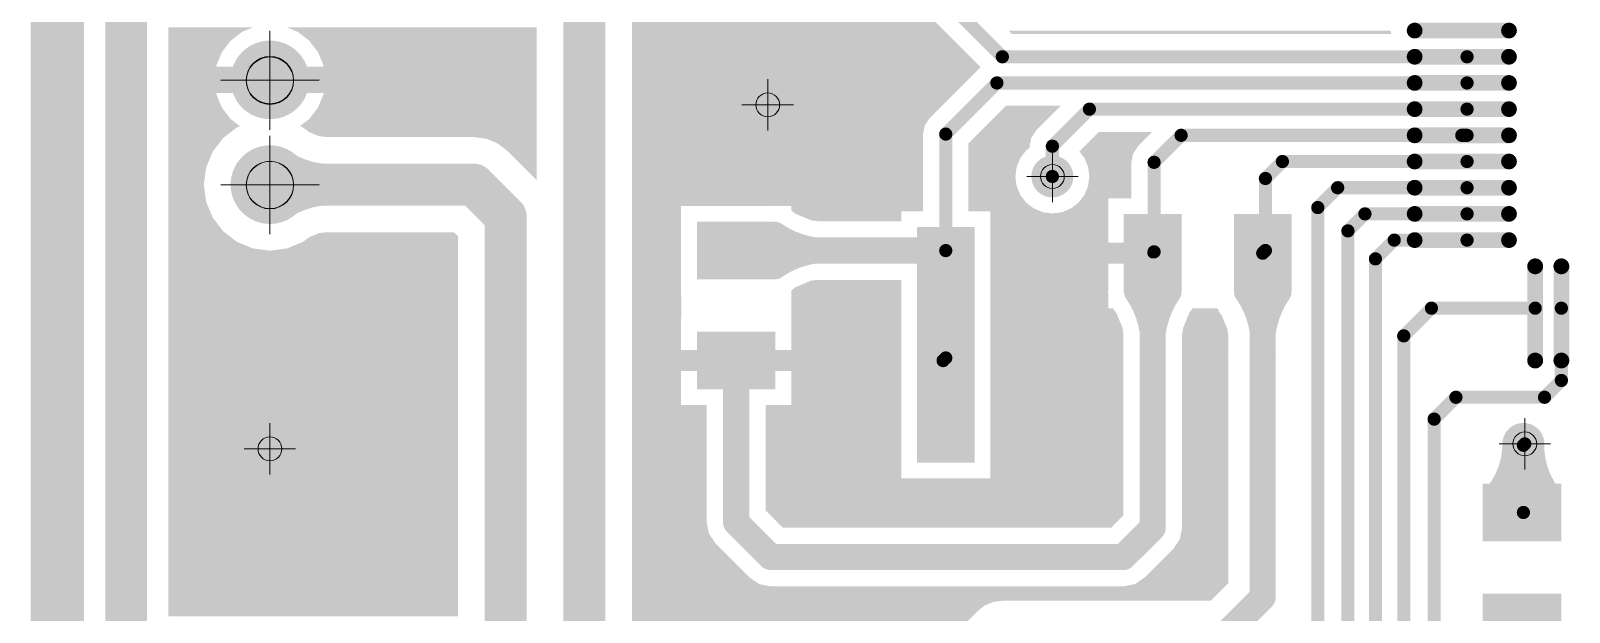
# Model space of a CAD drawing. Header units: inches. Extents: x -14 to 5184, y -66 to 1689.
# Drawn here: x 2008.5 to 2067.1, y 695.8 to 718 of the extents above; entities that cross this region are included whole.
import ezdxf

# ---------------------------------------------------------------- set-up
doc = ezdxf.new("R2010")
doc.units = ezdxf.units.IN
doc.header["$MEASUREMENT"] = 0
doc.layers.add('DRILL', color=7, linetype='Continuous', true_color=0xffffff)
doc.layers.add('Drill Gost', color=7, linetype='Continuous')
doc.layers.add('Poligon', color=7, linetype='Continuous')

# ---------------------------------------------------------------- blocks, each defined once
blk = doc.blocks.new('ROUND_4')
at = {"const_width": 0.015748}
blk.add_lwpolyline([(-0.007874, 0, 1), (0.007874, 0, 1)], format="xyb", close=True, dxfattribs=at)
blk = doc.blocks.new('ROUND_23')
at = {"const_width": 0.0295}
blk.add_lwpolyline([(-0.0148, 0, 1), (0.0148, 0, 1)], format="xyb", close=True, dxfattribs=at)
blk = doc.blocks.new('RECTANGLE_22')
blk.add_solid([(0.0217, 0.0886), (0.0217, -0.0886), (-0.0217, 0.0886), (-0.0217, -0.0886)])
blk = doc.blocks.new('RECTANGLE_11')
blk.add_solid([(0.0295, 0.0217), (0.0295, -0.0217), (-0.0295, 0.0217), (-0.0295, -0.0217)])
blk = doc.blocks.new('OBLONG_14')
at = {"const_width": 0.0118}
blk.add_lwpolyline([(0.0354, 0), (-0.0354, 0)], dxfattribs=at)
at = {"const_width": 0.00591}
for points in [[(-0.0384, 0, 1), (-0.0325, 0, 1)], [(0.0325, 0, 1), (0.0384, 0, 1)]]:
    blk.add_lwpolyline(points, format="xyb", close=True, dxfattribs=at)
blk = doc.blocks.new('OBLONG_9')
at = {"const_width": 0.0118}
blk.add_lwpolyline([(0, 0.0354), (0, -0.0354)], dxfattribs=at)
at = {"const_width": 0.00591}
for points in [[(-0.003, 0.0354, 1), (0.003, 0.0354, 1)], [(-0.003, -0.0354, 1), (0.003, -0.0354, 1)]]:
    blk.add_lwpolyline(points, format="xyb", close=True, dxfattribs=at)
blk = doc.blocks.new('RECTANGLE_10')
blk.add_solid([(0.0217, 0.0295), (0.0217, -0.0295), (-0.0217, 0.0295), (-0.0217, -0.0295)])
blk = doc.blocks.new('ROUND_3')
at = {"const_width": 0.007874}
blk.add_lwpolyline([(-0.003937, 0, 1), (0.003937, 0, 1)], format="xyb", close=True, dxfattribs=at)
blk = doc.blocks.new('ROUND_2')
at = {"const_width": 0.00984}
blk.add_lwpolyline([(-0.0049, 0, 1), (0.0049, 0, 1)], format="xyb", close=True, dxfattribs=at)
blk = doc.blocks.new('ROUND_5')
at = {"const_width": 0.00492}
blk.add_lwpolyline([(-0.0025, 0, 1), (0.0025, 0, 1)], format="xyb", close=True, dxfattribs=at)
blk = doc.blocks.new('ROUND_6')
at = {"const_width": 0.00394}
blk.add_lwpolyline([(-0.002, 0, 1), (0.002, 0, 1)], format="xyb", close=True, dxfattribs=at)
blk = doc.blocks.new('ROUND_32')
at = {"const_width": 0.007874}
blk.add_lwpolyline([(-0.003937, 0, 1), (0.003937, 0, 1)], format="xyb", close=True, dxfattribs=at)

msp = doc.modelspace()

# ---------------------------------------------------------------- hatches: boundary and pattern name
at = {"layer": 'Drill Gost', "lineweight": 9, "transparency": 33554457}
h = msp.add_hatch(color=256, dxfattribs=at)
h.dxf.hatch_style = 1
h.paths.add_polyline_path([(2016.6884, 716.0891), (2017.5914, 716.0921), (2017.5914, 716.9849, 0.4118954)])
h = msp.add_hatch(color=256, dxfattribs=at)
h.dxf.hatch_style = 1
h.paths.add_polyline_path([(2016.6885, 716.079), (2017.5914, 716.082), (2017.5914, 716.9748, 0.4118954)])
h.paths.add_polyline_path([(2017.5914, 716.082), (2017.5914, 715.1689, 0.4142136), (2018.4943, 716.0718, 0.0036367), (2018.4942, 716.085)])
h = msp.add_hatch(color=256, dxfattribs=at)
h.dxf.hatch_style = 1
h.paths.add_polyline_path([(2016.6886, 716.0993), (2017.5915, 716.1023), (2017.5915, 716.9951, 0.4118954)])
h = msp.add_hatch(color=256, dxfattribs=at)
h.dxf.hatch_style = 1
h.paths.add_polyline_path([(2017.5914, 712.9918, 0.4118954), (2016.6884, 712.096), (2017.5914, 712.099)])
h = msp.add_hatch(color=256, dxfattribs=at)
h.dxf.hatch_style = 1
h.paths.add_polyline_path([(2016.6885, 712.1061), (2017.5914, 712.1091), (2017.5914, 713.0019, 0.4118954)])
h = msp.add_hatch(color=256, dxfattribs=at)
h.dxf.hatch_style = 1
h.paths.add_polyline_path([(2016.6885, 712.096), (2017.5914, 712.099), (2017.5914, 712.9918, 0.4118954)])
h.paths.add_polyline_path([(2017.5914, 712.099), (2017.5914, 711.1859, 0.4142136), (2018.4943, 712.0888, 0.0036367), (2018.4942, 712.102)])

# ---------------------------------------------------------------- linework, layer by layer
for points, const_width in [([(2029.5707, 686.8693), (2029.5707, 731.025)], 1.5972), ([(2012.1134, 689.1478), (2012.1134, 728.0807)], 1.5972), ([(2043.3446, 719.1385), (2045.501, 716.9822)], 0.4991), ([(2045.501, 716.9822), (2063.2104, 716.9822)], 0.4991), ([(2043.3446, 714.0349), (2045.2936, 715.9839)], 0.4991), ([(2045.2936, 715.9839), (2063.2104, 715.9839)], 0.4991), ([(2047.4071, 713.5729), (2048.8198, 714.9856)], 0.4991), ([(2048.8198, 714.9856), (2063.2104, 714.9856)], 0.4991), ([(2043.3446, 709.594), (2043.3446, 714.0349)], 0.4991), ([(2051.2833, 712.9583), (2052.3123, 713.9873)], 0.4991), ([(2052.3123, 713.9873), (2063.0107, 713.9873)], 0.4991), ([(2063.0107, 713.9873), (2063.2104, 713.9873)], 0.4991), ([(2047.4071, 712.4185), (2047.4071, 713.5729)], 0.4991), ([(2017.5913, 712.1083), (2025.3626, 712.1083)], 1.5972), ([(2025.3626, 712.1083), (2026.5758, 710.895)], 1.5972), ([(2051.2833, 709.5471), (2051.2833, 712.9583)], 0.4991), ([(2055.5261, 712.3413), (2056.1738, 712.9891)], 0.4991), ([(2056.1738, 712.9891), (2063.2104, 712.9891)], 0.4991), ([(2055.5261, 709.5972), (2055.5261, 712.3413)], 0.4991), ([(2057.5225, 711.2351), (2058.2782, 711.9908)], 0.4991), ([(2058.2782, 711.9908), (2063.2104, 711.9908)], 0.4991), ([(2026.5758, 682.1599), (2026.5758, 710.895)], 1.5972), ([(2057.5225, 691.8262), (2057.5225, 711.2351)], 0.4991), ([(2058.6705, 710.3444), (2059.3186, 710.9925)], 0.4991), ([(2059.3186, 710.9925), (2063.2104, 710.9925)], 0.4991), ([(2058.6705, 690.1966), (2058.6705, 710.3444)], 0.4991), ([(2035.3582, 709.594), (2043.3446, 709.594)], 0.9983), ([(2051.231, 699.0287), (2051.231, 709.4949)], 0.9983), ([(2055.4238, 696.3831), (2055.4238, 709.4946)], 0.9983), ([(2059.7187, 709.2778), (2060.4351, 709.9942)], 0.4991), ([(2060.4351, 709.9942), (2063.2104, 709.9942)], 0.4991), ([(2043.3446, 705.502), (2043.3446, 709.594)], 0.4991), ([(2051.231, 709.4949), (2051.2833, 709.5471)], 0.3993), ([(2055.4238, 709.4949), (2055.5261, 709.5972)], 0.4991), ([(2059.7187, 683.7571), (2059.7187, 709.2778)], 0.4991), ([(2060.7969, 706.3426), (2061.853, 707.3987)], 0.4991), ([(2061.853, 707.3987), (2065.8059, 707.3987)], 0.4991), ([(2066.8042, 704.6441), (2066.8042, 707.3987)], 0.4991), ([(2060.7969, 682.7866), (2060.7969, 706.3426)], 0.4991), ([(2035.3582, 699.228), (2035.3582, 705.4013)], 0.9983), ([(2043.2439, 705.4013), (2043.3446, 705.502)], 0.4991), ([(2066.1628, 704.0027), (2066.8042, 704.6441)], 0.4991), ([(2061.9546, 703.1713), (2062.7859, 704.0027)], 0.4991), ([(2062.7859, 704.0027), (2066.1628, 704.0027)], 0.4991), ([(2061.9546, 681.9297), (2061.9546, 703.1713)], 0.4991), ([(2065.3576, 702.174), (2065.4089, 702.2253)], 0.4991), ([(2065.3576, 699.6118), (2065.3576, 702.174)], 0.4991), ([(2035.3582, 699.228), (2036.6712, 697.915)], 0.9983), ([(2050.1173, 697.915), (2051.231, 699.0287)], 0.9983), ([(2036.6712, 697.915), (2050.1173, 697.915)], 0.9983), ([(2053.9786, 694.9379), (2055.4238, 696.3831)], 0.9983)]:
    msp.add_lwpolyline(points, dxfattribs=dict(const_width=const_width))
for points, const_width in [([(2017.9674, 713.0147, 0.1579138), (2020.0206, 712.3886)], 0.9983), ([(2020.0206, 711.8279, 0.1579136), (2017.9674, 711.2018)], 0.9983), ([(2036.8644, 710.288, 0.1891555), (2039.3386, 709.6947)], 0.7986), ([(2039.3386, 709.4933, 0.1935998), (2036.8607, 708.904)], 0.7986), ([(2051.1303, 705.5146, 0.1935995), (2050.541, 707.9925)], 0.7986), ([(2051.925, 707.9887, 0.1891554), (2051.3317, 705.5146)], 0.7986), ([(2055.3231, 705.5143, 0.1935998), (2054.7338, 707.9922)], 0.7986), ([(2056.1178, 707.9884, 0.1891555), (2055.5245, 705.5143)], 0.7986), ([(2064.6653, 700.1688, 0.1597108), (2065.357, 702.2253)], 1.5972), ([(2065.357, 702.2253, 0.1639089), (2066.0001, 700.1437)], 1.5972)]:
    msp.add_lwpolyline(points, format="xyb", dxfattribs=dict(const_width=const_width))
for p, q in [((2017.5914, 717.9559), (2017.5914, 714.2081)), ((2017.5914, 717.9458), (2017.5914, 714.1979)), ((2017.5915, 717.9661), (2017.5915, 714.2182)), ((2015.7174, 716.0859), (2019.4652, 716.0983)), ((2015.7175, 716.0758), (2019.4652, 716.0882)), ((2015.7176, 716.0961), (2019.4654, 716.1085)), ((2036.559, 715.1473), (2036.559, 716.1266)), ((2036.559, 715.1473), (2035.5797, 715.1473)), ((2036.559, 715.1473), (2036.559, 714.1681)), ((2036.559, 715.1473), (2037.5382, 715.1473)), ((2017.5914, 713.9729), (2017.5914, 710.225)), ((2017.5914, 713.9628), (2017.5914, 710.2149)), ((2017.5914, 713.9628), (2017.5914, 710.2149)), ((2047.4074, 712.4194), (2047.4074, 713.3986)), ((2047.4074, 712.4194), (2046.4281, 712.4194)), ((2047.4074, 712.4194), (2047.4074, 711.4401)), ((2047.4074, 712.4194), (2048.3866, 712.4194)), ((2015.7174, 712.0928), (2019.4652, 712.1052)), ((2015.7175, 712.1029), (2019.4652, 712.1153)), ((2015.7175, 712.0928), (2019.4652, 712.1052)), ((2017.5914, 702.0366), (2017.5914, 703.0158)), ((2065.4095, 702.226), (2065.4095, 703.2053)), ((2017.5914, 702.0366), (2016.6121, 702.0366)), ((2017.5914, 702.0366), (2017.5914, 701.0573)), ((2017.5914, 702.0366), (2018.5706, 702.0366)), ((2065.4095, 702.226), (2064.4303, 702.226)), ((2065.4095, 702.226), (2065.4095, 701.2468)), ((2065.4095, 702.226), (2066.3888, 702.226))]:
    msp.add_line(p, q, dxfattribs=at)
for centre, radius in [((2017.5914, 716.082), 0.9029), ((2017.5914, 716.0718), 0.9029), ((2017.5915, 716.0921), 0.9029), ((2036.559, 715.1473), 0.4542), ((2017.5914, 712.0888), 0.9029), ((2017.5914, 712.099), 0.9029), ((2017.5914, 712.0888), 0.9029), ((2047.4074, 712.4194), 0.4542), ((2017.5914, 702.0366), 0.4542), ((2065.4095, 702.226), 0.4542)]:
    msp.add_circle(centre, radius, dxfattribs=at)
at = {"layer": 'Poligon', "color": 252}
for points in [[(2008.477, 661.0695), (2008.477, 735.9664), (2010.5024, 661.0695), (2010.5024, 735.9664)], [(2031.3831, 716.5867), (2031.3831, 718.5268), (2044.6729, 716.5867), (2042.7329, 718.5268)], [(2013.7244, 717.9326), (2013.7244, 718.0979), (2016.5341, 717.9326), (2016.9333, 718.0979)], [(2013.7244, 717.5965), (2013.7244, 717.9326), (2016.0962, 717.5965), (2016.5341, 717.9326)], [(2013.7244, 717.1586), (2013.7244, 717.5965), (2015.7601, 717.1586), (2016.0962, 717.5965)], [(2018.6486, 717.9326), (2018.2493, 718.0979), (2027.7583, 717.9326), (2027.7583, 718.0979)], [(2019.0865, 717.5965), (2018.6486, 717.9326), (2027.7583, 717.5965), (2027.7583, 717.9326)], [(2019.4225, 717.1586), (2019.0865, 717.5965), (2027.7583, 717.1586), (2027.7583, 717.5965)], [(2045.8594, 717.8473), (2045.7262, 717.9805), (2060.3243, 717.8473), (2060.2978, 717.9805)], [(2013.7244, 716.6487), (2013.7244, 717.1586), (2015.5489, 716.6487), (2015.7601, 717.1586)], [(2019.6338, 716.6487), (2019.4225, 717.1586), (2027.7583, 716.6487), (2027.7583, 717.1586)], [(2013.7244, 716.6005), (2013.7244, 716.6487), (2015.5426, 716.6005), (2015.5489, 716.6487)], [(2013.7244, 715.6022), (2013.7244, 716.6005), (2027.7583, 715.6022), (2027.7583, 716.6005)], [(2019.6401, 716.6005), (2019.6338, 716.6487), (2027.7583, 716.6005), (2027.7583, 716.6487)], [(2031.3831, 714.6467), (2031.3831, 716.5867), (2042.7329, 714.6467), (2044.6729, 716.5867)], [(2013.7244, 715.5541), (2013.7244, 715.6022), (2015.5489, 715.5541), (2015.5426, 715.6022)], [(2013.7244, 715.0442), (2013.7244, 715.5541), (2015.7601, 715.0442), (2015.5489, 715.5541)], [(2019.4225, 715.0442), (2019.6338, 715.5541), (2027.7583, 715.0442), (2027.7583, 715.5541)], [(2019.6338, 715.5541), (2019.6401, 715.6022), (2027.7583, 715.5541), (2027.7583, 715.6022)], [(2013.7244, 714.6062), (2013.7244, 715.0442), (2016.0962, 714.6062), (2015.7601, 715.0442)], [(2019.0865, 714.6062), (2019.4225, 715.0442), (2027.7583, 714.6062), (2027.7583, 715.0442)], [(2044.7179, 714.1847), (2045.6519, 715.1187), (2046.7953, 714.1847), (2047.7294, 715.1187)], [(2013.7244, 714.3361), (2013.7244, 714.6062), (2016.4482, 714.3361), (2016.0962, 714.6062)], [(2013.7244, 714.2883), (2013.7244, 714.3361), (2016.3327, 714.2883), (2016.4482, 714.3361)], [(2013.7244, 713.8882), (2013.7244, 714.2883), (2015.8114, 713.8882), (2016.3327, 714.2883)], [(2018.7344, 714.3361), (2019.0865, 714.6062), (2027.7583, 714.3361), (2027.7583, 714.6062)], [(2018.8499, 714.2883), (2018.7344, 714.3361), (2027.7583, 714.2883), (2027.7583, 714.3361)], [(2019.0734, 714.1168), (2018.8499, 714.2883), (2027.7583, 714.1168), (2027.7583, 714.2883)], [(2019.4488, 713.9613), (2019.0734, 714.1168), (2027.7583, 713.9613), (2027.7583, 714.1168)], [(2031.3831, 714.366), (2031.3831, 714.6467), (2042.5453, 714.366), (2042.7329, 714.6467)], [(2031.3831, 714.0349), (2031.3831, 714.366), (2042.4795, 714.0349), (2042.5453, 714.366)], [(2044.4372, 713.904), (2044.7179, 714.1847), (2046.6078, 713.904), (2046.7953, 714.1847)], [(2048.6278, 713.5701), (2049.1782, 714.1205), (2050.6715, 713.5701), (2051.2219, 714.1205)], [(2013.7244, 713.3669), (2013.7244, 713.8882), (2015.4113, 713.3669), (2015.8114, 713.8882)], [(2019.7576, 713.9207), (2019.4488, 713.9613), (2027.7583, 713.9207), (2027.7583, 713.9613)], [(2025.8317, 713.8589), (2025.3626, 713.9207), (2027.7583, 713.8589), (2027.7583, 713.9207)], [(2026.2688, 713.6779), (2025.8317, 713.8589), (2027.7583, 713.6779), (2027.7583, 713.8589)], [(2026.6442, 713.3898), (2026.2688, 713.6779), (2027.7583, 713.3898), (2027.7583, 713.6779)], [(2031.3831, 711.3058), (2031.3831, 714.0349), (2042.4795, 711.3058), (2042.4795, 714.0349)], [(2044.2098, 713.6766), (2044.4372, 713.904), (2046.5626, 713.6766), (2046.6078, 713.904)], [(2044.2098, 713.5729), (2044.2098, 713.6766), (2046.5419, 713.5729), (2046.5626, 713.6766)], [(2044.2098, 713.5163), (2044.2098, 713.5729), (2046.5419, 713.5163), (2046.5419, 713.5729)], [(2044.2098, 713.4153), (2044.2098, 713.5163), (2046.4103, 713.4153), (2046.5419, 713.5163)], [(2048.4339, 713.3762), (2048.6278, 713.5701), (2050.542, 713.3762), (2050.6715, 713.5701)], [(2013.7244, 712.7598), (2013.7244, 713.3669), (2015.1599, 712.7598), (2015.4113, 713.3669)], [(2027.7583, 712.2757), (2026.6442, 713.3898), (2027.7583, 712.2757), (2027.7583, 713.3898)], [(2044.2098, 713.1234), (2044.2098, 713.4153), (2046.1863, 713.1234), (2046.4103, 713.4153)], [(2044.2098, 712.7834), (2044.2098, 713.1234), (2046.0455, 712.7834), (2046.1863, 713.1234)], [(2048.5005, 713.2894), (2048.4339, 713.3762), (2050.484, 713.2894), (2050.542, 713.3762)], [(2048.6279, 713.1234), (2048.5005, 713.2894), (2050.4509, 713.1234), (2050.484, 713.2894)], [(2048.6963, 712.9583), (2048.6279, 713.1234), (2050.4181, 712.9583), (2050.4509, 713.1234)], [(2048.7687, 712.7834), (2048.6963, 712.9583), (2050.4181, 712.7834), (2050.4181, 712.9583)], [(2013.7244, 712.1083), (2013.7244, 712.7598), (2015.0741, 712.1083), (2015.1599, 712.7598)], [(2044.2098, 712.4185), (2044.2098, 712.7834), (2045.9975, 712.4185), (2046.0455, 712.7834)], [(2044.2098, 712.0537), (2044.2098, 712.4185), (2046.0455, 712.0537), (2045.9975, 712.4185)], [(2048.8167, 712.4185), (2048.7687, 712.7834), (2050.4181, 712.4185), (2050.4181, 712.7834)], [(2048.7687, 712.0537), (2048.8167, 712.4185), (2050.4181, 712.0537), (2050.4181, 712.4185)], [(2013.7244, 711.4568), (2013.7244, 712.1083), (2015.1599, 711.4568), (2015.0741, 712.1083)], [(2044.2098, 711.7137), (2044.2098, 712.0537), (2046.1863, 711.7137), (2046.0455, 712.0537)], [(2048.6279, 711.7137), (2048.7687, 712.0537), (2050.4181, 711.7137), (2050.4181, 712.0537)], [(2013.7244, 710.8497), (2013.7244, 711.4568), (2015.4113, 710.8497), (2015.1599, 711.4568)], [(2031.3831, 711.2911), (2031.3831, 711.3058), (2036.7904, 711.2911), (2036.8644, 711.3058)], [(2031.3831, 707.897), (2031.3831, 711.2911), (2033.2619, 707.897), (2033.2619, 711.2911)], [(2036.9384, 711.2911), (2036.8644, 711.3058), (2042.4795, 711.2911), (2042.4795, 711.3058)], [(2037.4546, 711.1209), (2037.4546, 711.2911), (2042.4795, 711.1209), (2042.4795, 711.2911)], [(2044.2098, 711.4218), (2044.2098, 711.7137), (2046.4103, 711.4218), (2046.1863, 711.7137)], [(2044.2098, 711.1977), (2044.2098, 711.4218), (2046.7023, 711.1977), (2046.4103, 711.4218)], [(2044.2098, 711.0923), (2044.2098, 711.1977), (2046.9568, 711.0923), (2046.7023, 711.1977)], [(2047.7719, 711.0569), (2048.1119, 711.1977), (2049.534, 711.0569), (2049.534, 711.1977)], [(2048.1119, 711.1977), (2048.4039, 711.4218), (2049.534, 711.1977), (2049.534, 711.4218)], [(2048.4039, 711.4218), (2048.5337, 711.591), (2049.534, 711.4218), (2049.534, 711.591)], [(2048.5337, 711.591), (2048.6279, 711.7137), (2050.4181, 711.591), (2050.4181, 711.7137)], [(2013.7244, 710.3283), (2013.7244, 710.8497), (2015.8114, 710.3283), (2015.4113, 710.8497)], [(2037.4919, 711.0923), (2037.4546, 711.1209), (2042.4795, 711.0923), (2042.4795, 711.1209)], [(2037.6172, 710.9961), (2037.4919, 711.0923), (2041.6476, 710.9961), (2041.6476, 711.0923)], [(2038.2155, 710.7483), (2037.6172, 710.9961), (2041.6476, 710.7483), (2041.6476, 710.9961)], [(2038.4786, 710.7137), (2038.2155, 710.7483), (2041.6476, 710.7137), (2041.6476, 710.7483)], [(2045.0417, 711.0569), (2045.0417, 711.0923), (2047.0423, 711.0569), (2046.9568, 711.0923)], [(2045.0417, 711.0089), (2045.0417, 711.0569), (2047.4071, 711.0089), (2047.0423, 711.0569)], [(2045.0417, 709.8939), (2045.0417, 711.0089), (2049.534, 709.8939), (2049.534, 711.0089)], [(2047.4071, 711.0089), (2047.7719, 711.0569), (2049.534, 711.0089), (2049.534, 711.0569)], [(2013.7244, 709.9283), (2013.7244, 710.3283), (2016.3327, 709.9283), (2015.8114, 710.3283)], [(2018.8499, 709.9283), (2019.0734, 710.0997), (2024.7634, 709.9283), (2024.7634, 710.0997)], [(2019.0734, 710.0997), (2019.181, 710.1443), (2024.7634, 710.0997), (2024.7634, 710.1443)], [(2019.181, 710.1443), (2019.4488, 710.2552), (2024.7634, 710.1443), (2024.6525, 710.2552)], [(2019.4488, 710.2552), (2019.7576, 710.2959), (2024.6525, 710.2552), (2024.6119, 710.2959)], [(2013.7244, 709.6768), (2013.7244, 709.9283), (2016.9398, 709.6768), (2016.3327, 709.9283)], [(2013.7244, 709.591), (2013.7244, 709.6768), (2017.5913, 709.591), (2016.9398, 709.6768)], [(2013.7244, 695.6582), (2013.7244, 709.591), (2024.7634, 695.6582), (2024.7634, 709.591)], [(2017.5913, 709.591), (2018.2428, 709.6768), (2024.7634, 709.591), (2024.7634, 709.6768)], [(2018.2428, 709.6768), (2018.8499, 709.9283), (2024.7634, 709.6768), (2024.7634, 709.9283)], [(2045.0417, 709.0953), (2045.0417, 709.8939), (2051.231, 709.0953), (2051.231, 709.8939)], [(2045.0417, 708.0466), (2045.0417, 709.0953), (2049.534, 708.0466), (2049.534, 709.0953)], [(2037.6275, 708.2053), (2038.2085, 708.446), (2041.6476, 708.2053), (2041.6476, 708.446)], [(2038.2085, 708.446), (2038.4242, 708.4744), (2041.6476, 708.446), (2041.6476, 708.4744)], [(2031.3831, 707.0983), (2031.3831, 707.897), (2033.262, 707.0983), (2033.262, 707.897)], [(2037.4548, 708.0728), (2037.6275, 708.2053), (2041.6476, 708.0728), (2041.6476, 708.2053)], [(2037.4548, 706.4994), (2037.4548, 708.0728), (2041.6476, 706.4994), (2041.6476, 708.0728)], [(2045.0417, 707.9925), (2045.0417, 708.0466), (2049.5232, 707.9925), (2049.534, 708.0466)], [(2045.0417, 707.9383), (2045.0417, 707.9925), (2049.534, 707.9383), (2049.5232, 707.9925)], [(2045.0417, 707.3982), (2045.0417, 707.9383), (2049.534, 707.3982), (2049.534, 707.9383)], [(2031.3831, 705.8006), (2031.3831, 707.0983), (2033.2619, 705.8006), (2033.2619, 707.0983)], [(2045.0417, 707.2257), (2045.0417, 707.3982), (2049.8423, 707.2257), (2049.7099, 707.3982)], [(2045.0417, 706.6446), (2045.0417, 707.2257), (2050.083, 706.6446), (2049.8423, 707.2257)], [(2052.3853, 706.6376), (2052.587, 707.1247), (2054.0625, 706.6376), (2053.8607, 707.1247)], [(2052.587, 707.1247), (2052.6331, 707.2359), (2053.8607, 707.1247), (2053.7754, 707.2359)], [(2052.6331, 707.2359), (2052.6718, 707.2864), (2053.7754, 707.2359), (2053.7367, 707.2864)], [(2052.6718, 707.2864), (2052.6821, 707.2998), (2053.7367, 707.2864), (2053.7557, 707.2998)], [(2052.6821, 707.2998), (2052.7577, 707.3982), (2053.7557, 707.2998), (2053.6899, 707.3982)], [(2052.9281, 707.3982), (2052.9281, 707.3984), (2053.6899, 707.3982), (2053.6898, 707.3984)], [(2037.4546, 705.8006), (2037.4546, 706.4994), (2041.6476, 705.8006), (2041.6476, 706.4994)], [(2045.0417, 706.4289), (2045.0417, 706.6446), (2050.1114, 706.4289), (2050.083, 706.6446)], [(2052.3507, 706.3746), (2052.3793, 706.5922), (2054.1099, 706.3746), (2054.0813, 706.5922)], [(2052.3793, 706.5922), (2052.3853, 706.6376), (2054.0813, 706.5922), (2054.0625, 706.6376)], [(2045.0417, 700.9099), (2045.0417, 706.4289), (2050.1114, 700.9099), (2050.1114, 706.4289)], [(2052.3507, 706.3372), (2052.3507, 706.3746), (2054.1149, 706.3372), (2054.1099, 706.3746)], [(2052.3507, 705.7043), (2052.3507, 706.3372), (2054.1149, 705.7043), (2054.1149, 706.3372)], [(2031.3831, 705.002), (2031.3831, 705.8006), (2041.6476, 705.002), (2041.6476, 705.8006)], [(2052.3507, 705.6958), (2052.3507, 705.7043), (2054.1137, 705.6958), (2054.1149, 705.7043)], [(2052.3507, 705.6956), (2052.3507, 705.6958), (2054.1149, 705.6956), (2054.1137, 705.6958)], [(2052.3507, 705.5803), (2052.3507, 705.6956), (2054.1149, 705.5803), (2054.1149, 705.6956)], [(2052.3507, 705.5143), (2052.3507, 705.5803), (2054.1017, 705.5143), (2054.1149, 705.5803)], [(2052.3507, 705.4482), (2052.3507, 705.5143), (2054.1149, 705.4482), (2054.1017, 705.5143)], [(2052.3507, 699.0287), (2052.3507, 705.4482), (2054.1149, 699.0287), (2054.1149, 705.4482)], [(2031.3831, 703.7042), (2031.3831, 705.002), (2033.2619, 703.7042), (2033.2619, 705.002)], [(2037.4546, 703.7042), (2037.4546, 705.002), (2041.6476, 703.7042), (2041.6476, 705.002)], [(2031.3831, 699.228), (2031.3831, 703.7042), (2034.2386, 699.228), (2034.2386, 703.7042)], [(2036.4779, 700.9099), (2036.4779, 703.7042), (2041.6476, 700.9099), (2041.6476, 703.7042)], [(2036.4779, 699.6918), (2036.4779, 700.9099), (2050.1114, 699.6918), (2050.1114, 700.9099)], [(2036.6772, 699.4925), (2036.4779, 699.6918), (2050.1114, 699.4925), (2050.1114, 699.6918)], [(2037.135, 699.0347), (2036.6772, 699.4925), (2049.6536, 699.0347), (2050.1114, 699.4925)], [(2031.3831, 698.7996), (2031.3831, 699.228), (2034.3238, 698.7996), (2034.2386, 699.228)], [(2052.2654, 698.6003), (2052.3507, 699.0287), (2054.1149, 698.6003), (2054.1149, 699.0287)], [(2031.3831, 698.4364), (2031.3831, 698.7996), (2034.5665, 698.4364), (2034.3238, 698.7996)], [(2031.3831, 697.1233), (2031.3831, 698.4364), (2035.8796, 697.1233), (2034.5665, 698.4364)], [(2052.0227, 698.237), (2052.2654, 698.6003), (2054.1149, 698.237), (2054.1149, 698.6003)], [(2050.909, 697.1233), (2052.0227, 698.237), (2054.1149, 697.1233), (2054.1149, 698.237)], [(2031.3831, 696.8806), (2031.3831, 697.1233), (2036.2428, 696.8806), (2035.8796, 697.1233)], [(2050.6125, 696.9252), (2050.909, 697.1233), (2054.1149, 696.9252), (2054.1149, 697.1233)], [(2031.3831, 696.7954), (2031.3831, 696.8806), (2036.6712, 696.7954), (2036.2428, 696.8806)], [(2031.3831, 696.2468), (2031.3831, 696.7954), (2053.4364, 696.2468), (2053.985, 696.7954)], [(2050.1173, 696.7954), (2050.5458, 696.8806), (2053.985, 696.7954), (2054.0703, 696.8806)], [(2050.5458, 696.8806), (2050.6125, 696.9252), (2054.0703, 696.8806), (2054.1149, 696.9252)], [(2031.3831, 696.2022), (2031.3831, 696.2468), (2045.1545, 696.2022), (2045.4932, 696.2468)], [(2031.3831, 696.0715), (2031.3831, 696.2022), (2044.8388, 696.0715), (2045.1545, 696.2022)], [(2031.3831, 695.8634), (2031.3831, 696.0715), (2044.5677, 695.8634), (2044.8388, 696.0715)], [(2031.3831, 694.5568), (2031.3831, 695.8634), (2043.261, 694.5568), (2044.5677, 695.8634)]]:
    msp.add_solid(points, dxfattribs=at)

# ---------------------------------------------------------------- block references
at = {"xscale": 50.7125995, "yscale": 50.7125995, "zscale": 50.7125995}
for name, p in [('OBLONG_14', (2063.0107, 717.9805)), ('ROUND_23', (2017.5913, 716.1014)), ('ROUND_5', (2045.501, 716.9822)), ('ROUND_5', (2045.501, 716.9822)), ('OBLONG_14', (2063.0107, 716.9822)), ('ROUND_5', (2063.2104, 716.9822)), ('ROUND_4', (2036.5586, 715.1465)), ('ROUND_5', (2045.2936, 715.9839)), ('ROUND_5', (2045.2936, 715.9839)), ('OBLONG_14', (2063.0107, 715.9839)), ('ROUND_5', (2063.2104, 715.9839)), ('OBLONG_14', (2063.0107, 714.9856)), ('ROUND_5', (2048.8198, 714.9856)), ('ROUND_5', (2048.8198, 714.9856)), ('ROUND_5', (2063.2104, 714.9856)), ('ROUND_5', (2043.3446, 714.0349)), ('ROUND_5', (2043.3446, 714.0349)), ('ROUND_5', (2052.3123, 713.9873)), ('ROUND_5', (2052.3123, 713.9873)), ('OBLONG_14', (2063.0107, 713.9873)), ('ROUND_5', (2063.0107, 713.9873)), ('ROUND_5', (2063.0107, 713.9873)), ('ROUND_5', (2063.2104, 713.9873)), ('ROUND_23', (2017.5913, 712.1083)), ('ROUND_2', (2017.9674, 713.0147)), ('ROUND_5', (2047.4071, 713.5729)), ('ROUND_5', (2047.4071, 713.5729)), ('ROUND_4', (2017.5913, 712.1083)), ('ROUND_4', (2025.3626, 712.1083)), ('ROUND_4', (2025.3626, 712.1083)), ('ROUND_4', (2047.4071, 712.4185)), ('ROUND_5', (2051.2833, 712.9583)), ('ROUND_5', (2051.2833, 712.9583)), ('ROUND_5', (2056.1738, 712.9891)), ('ROUND_5', (2056.1738, 712.9891)), ('OBLONG_14', (2063.0107, 712.9891)), ('ROUND_5', (2063.2104, 712.9891)), ('ROUND_2', (2020.0206, 712.3886)), ('ROUND_2', (2020.0206, 711.8279)), ('ROUND_5', (2047.4071, 712.4185)), ('ROUND_5', (2055.5261, 712.3413)), ('ROUND_5', (2055.5261, 712.3413)), ('ROUND_5', (2058.2782, 711.9908)), ('ROUND_5', (2058.2782, 711.9908)), ('OBLONG_14', (2063.0107, 711.9908)), ('ROUND_5', (2063.2104, 711.9908)), ('ROUND_2', (2017.9674, 711.2018)), ('ROUND_4', (2026.5758, 710.895)), ('ROUND_4', (2026.5758, 710.895)), ('ROUND_5', (2057.5225, 711.2351)), ('ROUND_5', (2057.5225, 711.2351)), ('ROUND_5', (2059.3186, 710.9925)), ('ROUND_5', (2059.3186, 710.9925)), ('OBLONG_14', (2063.0107, 710.9925)), ('ROUND_5', (2063.2104, 710.9925)), ('RECTANGLE_11', (2035.3582, 709.594)), ('ROUND_3', (2036.8644, 710.288)), ('RECTANGLE_10', (2051.231, 709.4946)), ('RECTANGLE_10', (2055.4238, 709.4946)), ('ROUND_5', (2058.6705, 710.3444)), ('ROUND_5', (2058.6705, 710.3444)), ('ROUND_2', (2035.3582, 709.594)), ('ROUND_3', (2039.3386, 709.6947)), ('RECTANGLE_22', (2043.3446, 706.0011)), ('ROUND_2', (2043.3446, 709.594)), ('ROUND_2', (2051.231, 709.4949)), ('ROUND_2', (2055.4238, 709.4946)), ('ROUND_5', (2060.4351, 709.9942)), ('ROUND_5', (2060.4351, 709.9942)), ('OBLONG_14', (2063.0107, 709.9942)), ('ROUND_5', (2063.2104, 709.9942)), ('ROUND_3', (2039.3386, 709.4933)), ('ROUND_5', (2043.3446, 709.594)), ('ROUND_5', (2043.3446, 709.594)), ('ROUND_6', (2051.231, 709.4949)), ('ROUND_5', (2051.2833, 709.5471)), ('ROUND_6', (2051.2833, 709.5471)), ('ROUND_5', (2055.4238, 709.4949)), ('ROUND_5', (2055.5261, 709.5972)), ('ROUND_5', (2055.5261, 709.5972)), ('ROUND_5', (2059.7187, 709.2778)), ('ROUND_5', (2059.7187, 709.2778)), ('ROUND_3', (2036.8607, 708.904)), ('OBLONG_9', (2065.8059, 707.199)), ('OBLONG_9', (2066.8042, 707.199)), ('ROUND_3', (2050.541, 707.9925)), ('ROUND_3', (2051.925, 707.9887)), ('ROUND_3', (2054.7338, 707.9922)), ('ROUND_3', (2056.1178, 707.9884)), ('ROUND_5', (2061.853, 707.3987)), ('ROUND_5', (2061.853, 707.3987)), ('ROUND_5', (2065.8059, 707.3987)), ('ROUND_5', (2066.8042, 707.3987)), ('RECTANGLE_11', (2035.3582, 705.4013)), ('ROUND_5', (2060.7969, 706.3426)), ('ROUND_5', (2060.7969, 706.3426)), ('ROUND_2', (2035.3582, 705.4013)), ('ROUND_3', (2051.1303, 705.5146)), ('ROUND_3', (2051.3317, 705.5146)), ('ROUND_3', (2055.3231, 705.5143)), ('ROUND_3', (2055.5245, 705.5143)), ('ROUND_5', (2043.2439, 705.4013)), ('ROUND_5', (2043.3446, 705.502)), ('ROUND_5', (2043.3446, 705.502)), ('ROUND_5', (2066.8042, 704.6441)), ('ROUND_5', (2066.8042, 704.6441)), ('ROUND_5', (2062.7859, 704.0027)), ('ROUND_5', (2062.7859, 704.0027)), ('ROUND_5', (2066.1628, 704.0027)), ('ROUND_5', (2066.1628, 704.0027)), ('ROUND_5', (2061.9546, 703.1713)), ('ROUND_5', (2061.9546, 703.1713)), ('ROUND_4', (2065.357, 702.2253)), ('ROUND_4', (2065.357, 702.2253)), ('ROUND_4', (2065.357, 702.2253)), ('ROUND_4', (2017.5913, 702.0359)), ('ROUND_5', (2065.3576, 702.174)), ('ROUND_5', (2065.3576, 702.174)), ('ROUND_5', (2065.4089, 702.2253)), ('RECTANGLE_11', (2065.3071, 699.6118)), ('ROUND_4', (2064.6653, 700.1688)), ('ROUND_4', (2066.0001, 700.1437)), ('ROUND_2', (2035.3582, 699.228)), ('ROUND_2', (2035.3582, 699.228)), ('ROUND_2', (2051.231, 699.0287)), ('ROUND_2', (2051.231, 699.0287)), ('ROUND_5', (2065.3576, 699.6118)), ('ROUND_2', (2036.6712, 697.915)), ('ROUND_2', (2036.6712, 697.915)), ('ROUND_2', (2050.1173, 697.915)), ('ROUND_2', (2050.1173, 697.915)), ('ROUND_2', (2055.4238, 696.3831)), ('ROUND_2', (2055.4238, 696.3831)), ('RECTANGLE_11', (2065.3071, 695.419))]:
    msp.add_blockref(name, p, dxfattribs=at)
at = {"layer": 'DRILL', "color": 1, "xscale": 50.7125995, "yscale": 50.7125995, "zscale": 50.7125995}
for name, p in [('ROUND_4', (2017.5913, 716.1014)), ('ROUND_32', (2036.5586, 715.1465)), ('ROUND_4', (2017.5913, 712.1083)), ('ROUND_32', (2047.4071, 712.4185)), ('ROUND_32', (2017.5913, 702.0359)), ('ROUND_32', (2065.357, 702.2253))]:
    msp.add_blockref(name, p, dxfattribs=at)

doc.saveas('drawing.dxf')
